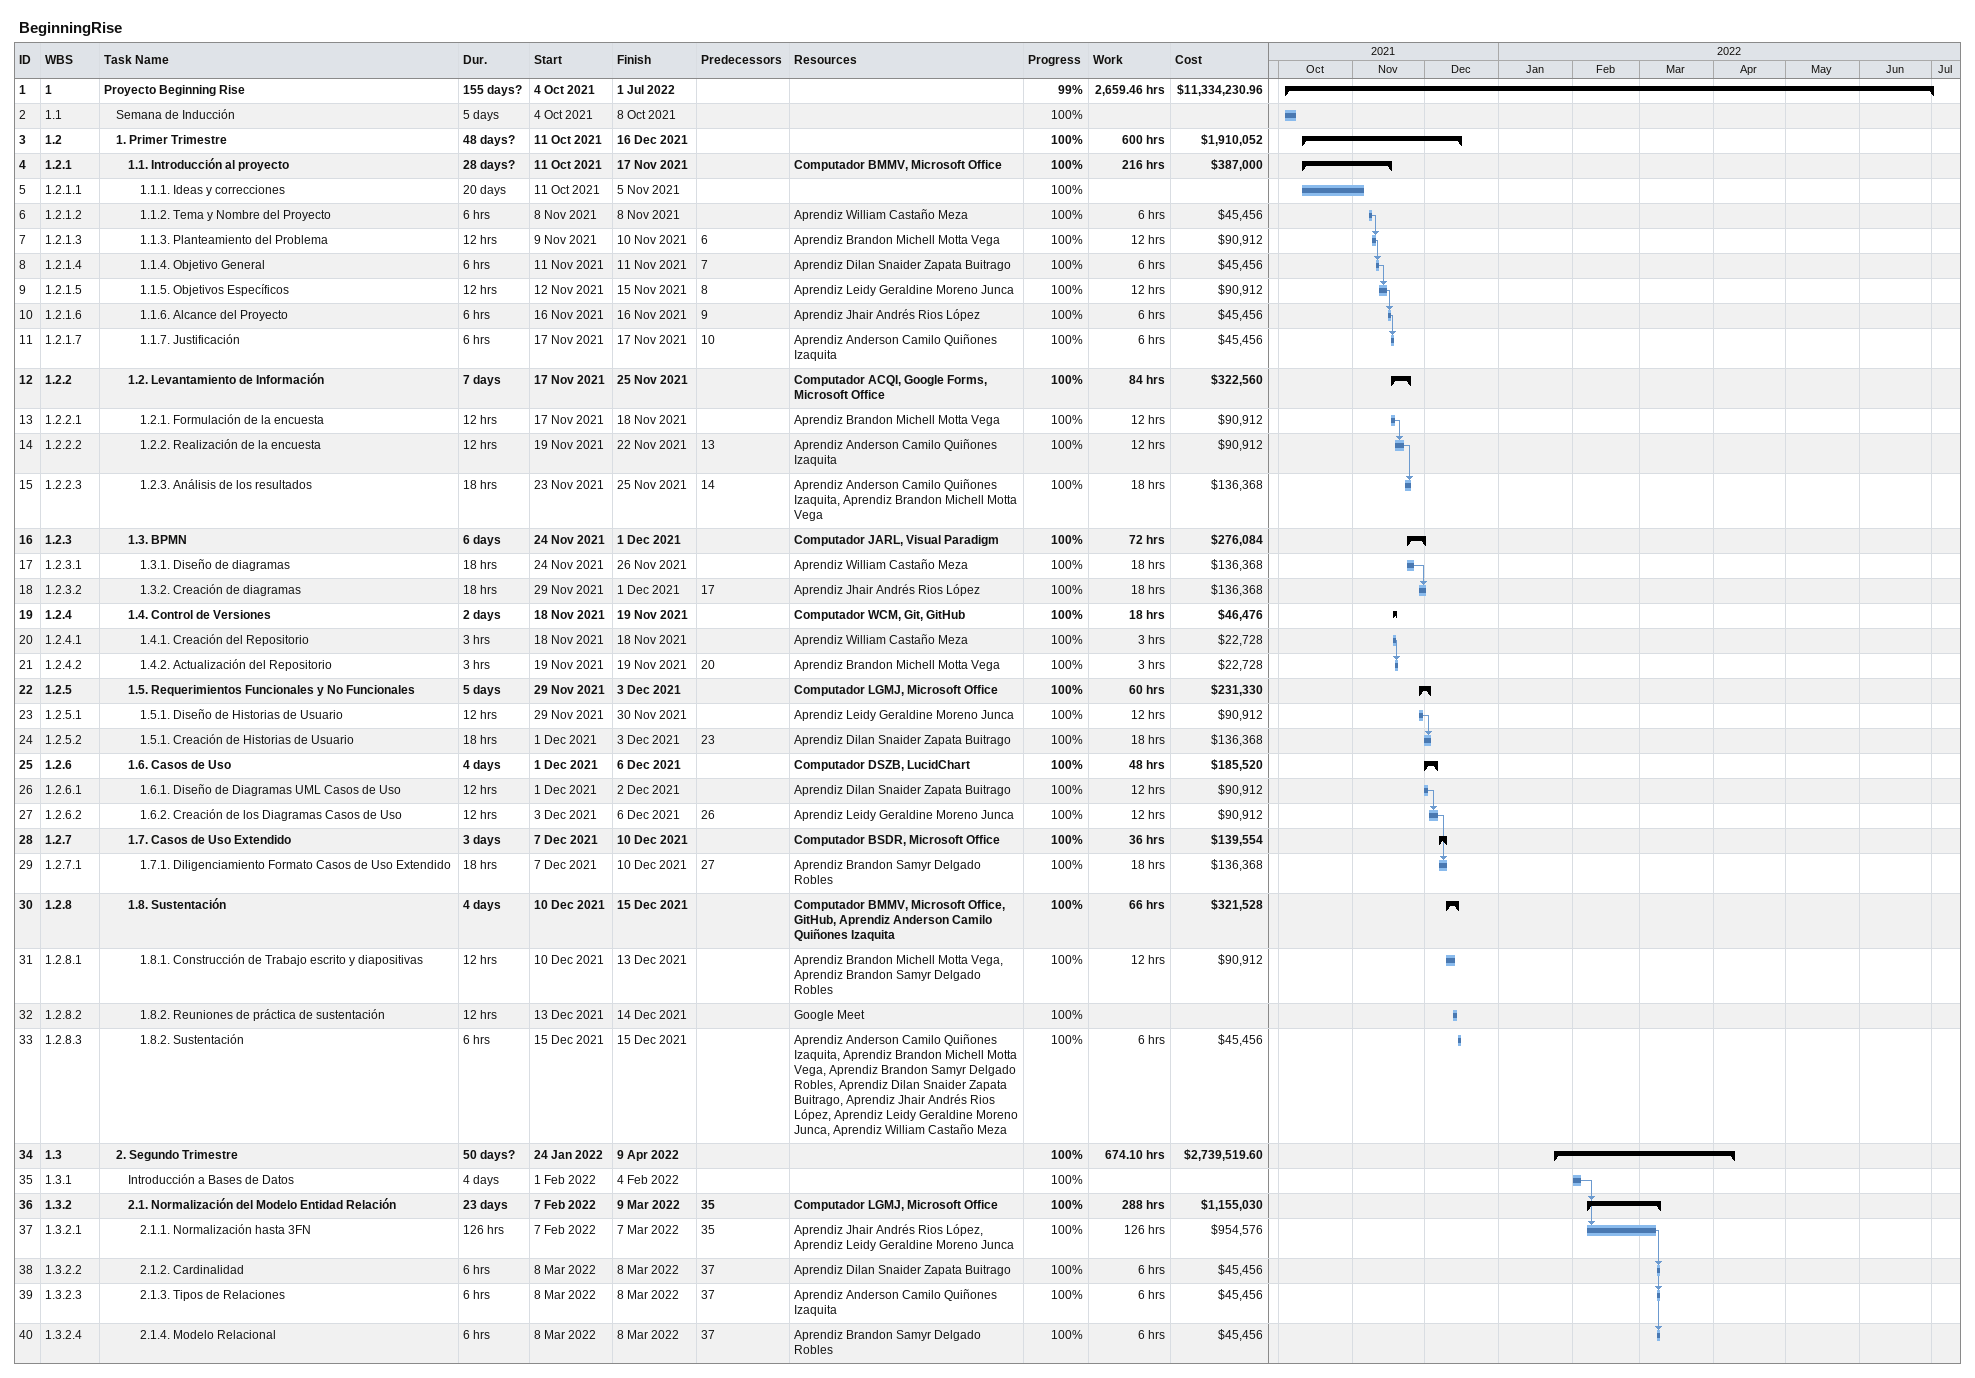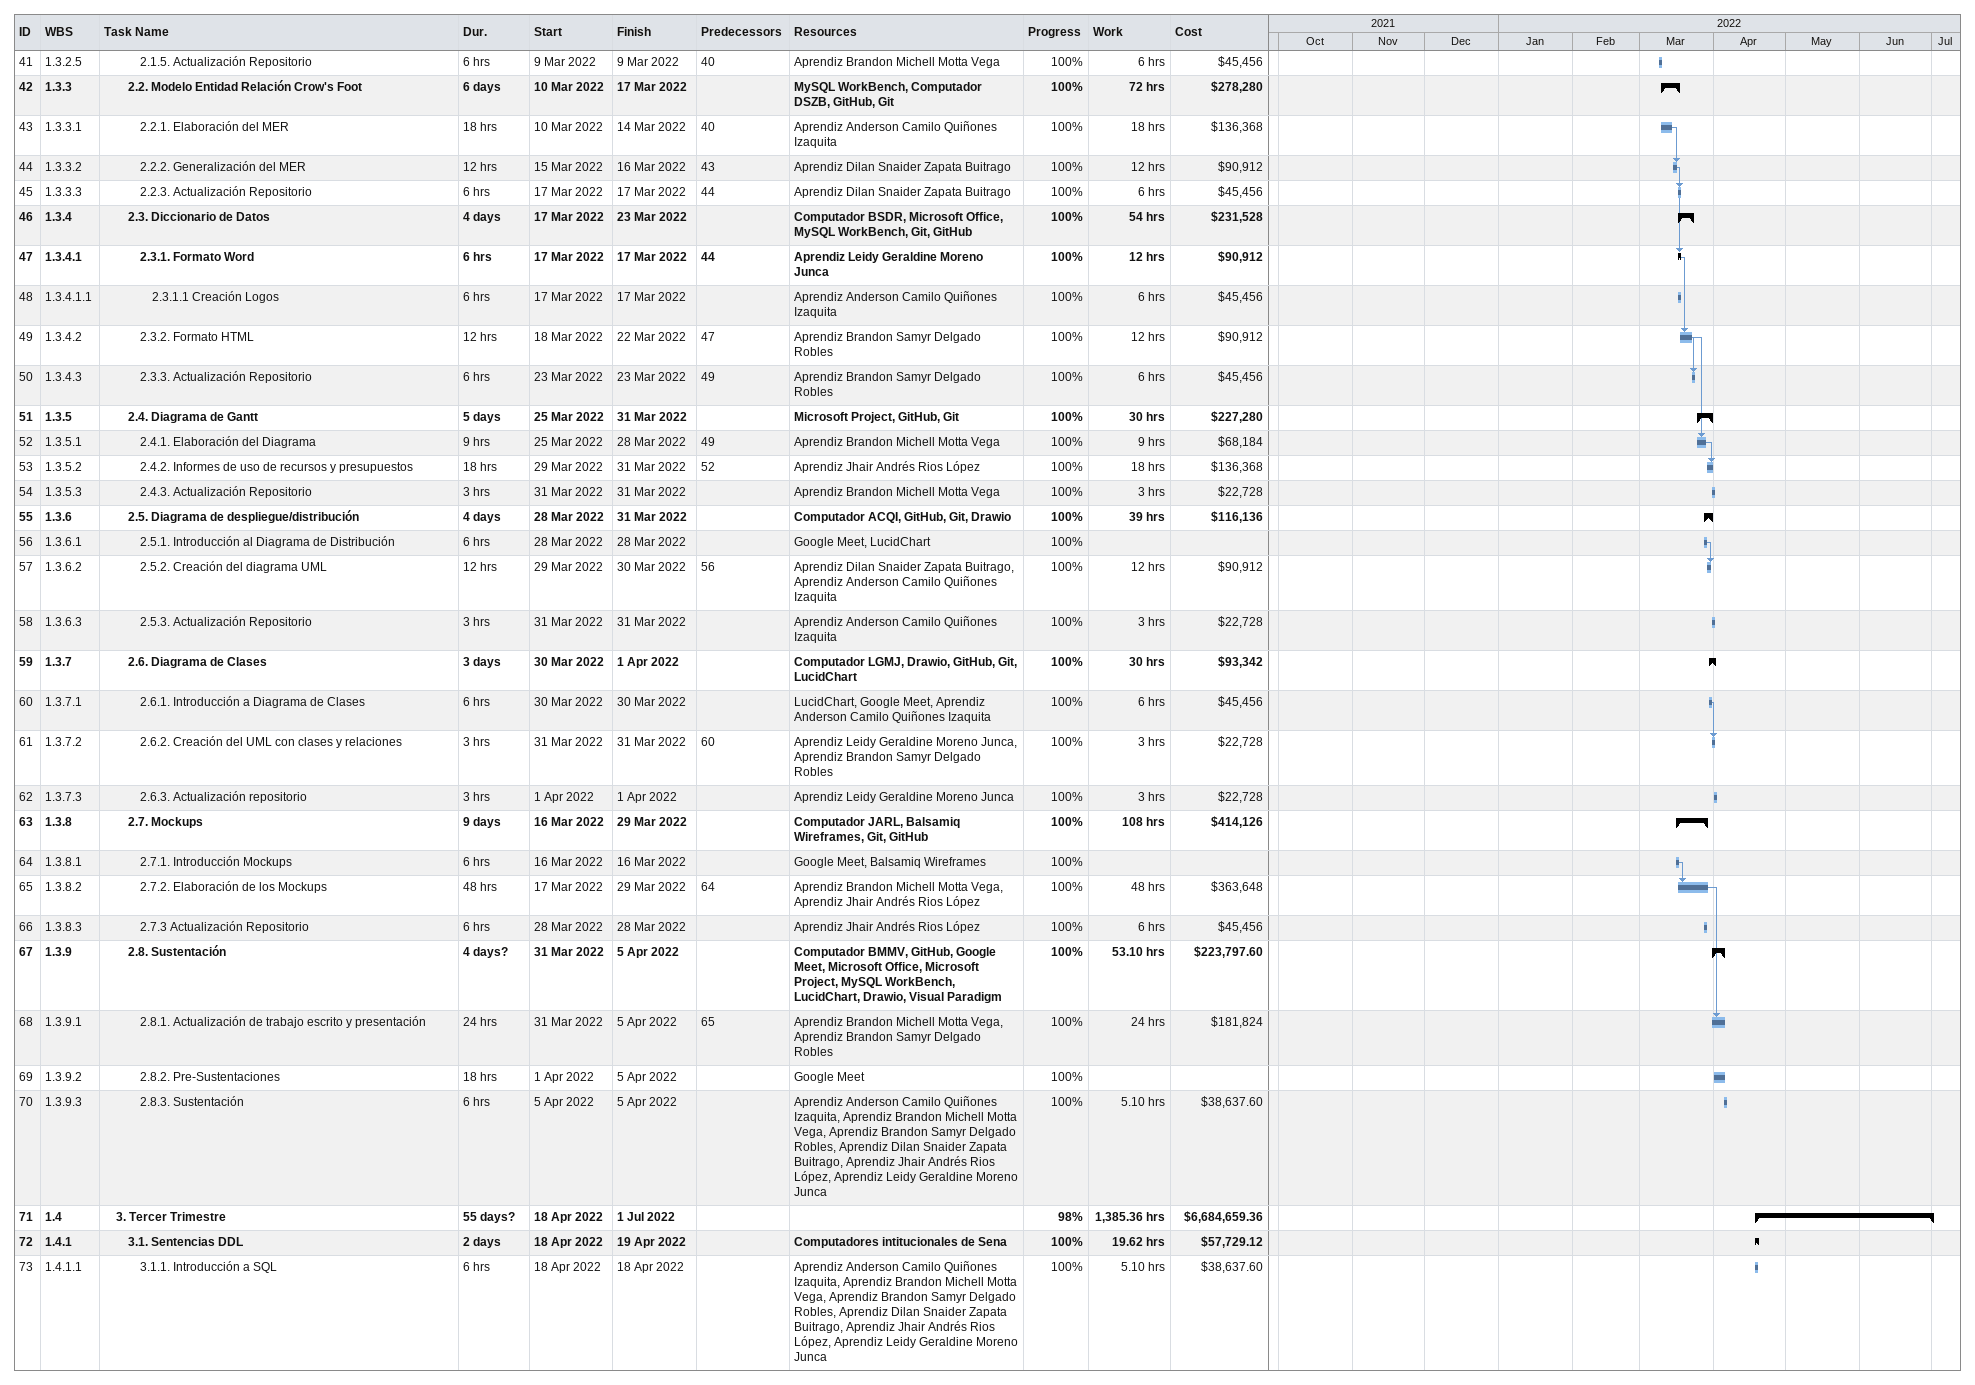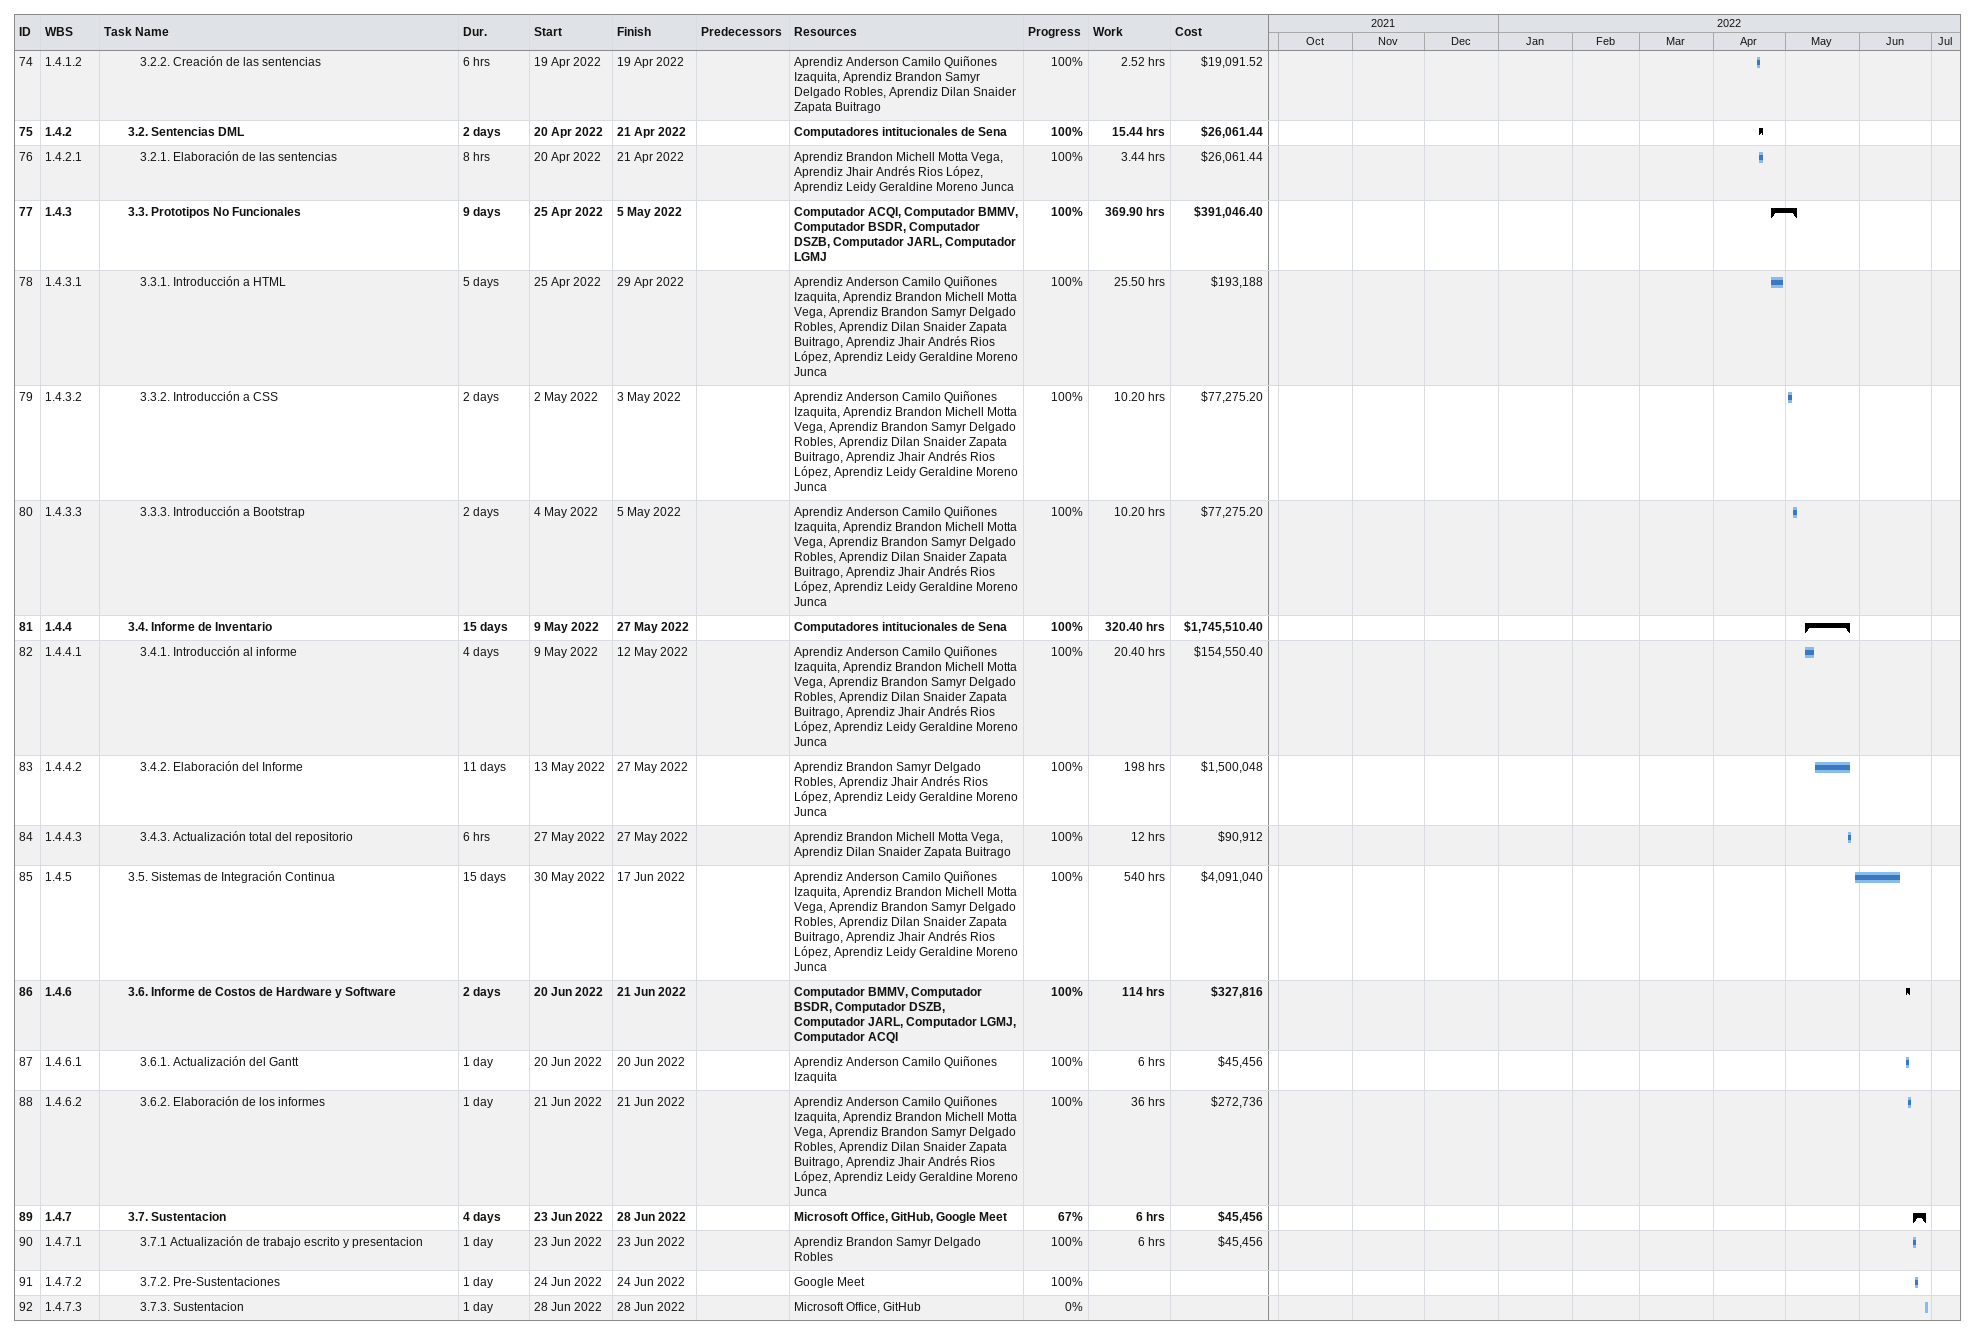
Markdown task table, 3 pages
BeginningRise

| ID | WBS | Task | Duration | Start | Finish | Predecessors | Resources | % complete | Work (h) | Cost ($) |
|---|---|---|---|---|---|---|---|---|---|---|
| 1 | 1 | **Proyecto Beginning Rise** | 155d? | 2021-10-04 | 2022-07-01 |  |  | 99 | 2659.46 | 11334230.96 |
| 2 | 1.1 | Semana de Inducción | 5d | 2021-10-04 | 2021-10-08 |  |  | 100 |  |  |
| 3 | 1.2 | **1. Primer Trimestre** | 48d? | 2021-10-11 | 2021-12-16 |  |  | 100 | 600 | 1910052 |
| 4 | 1.2.1 | **1.1. Introducción al proyecto** | 28d? | 2021-10-11 | 2021-11-17 |  | Computador BMMV, Microsoft Office | 100 | 216 | 387000 |
| 5 | 1.2.1.1 | 1.1.1. Ideas y correcciones | 20d | 2021-10-11 | 2021-11-05 |  |  | 100 |  |  |
| 6 | 1.2.1.2 | 1.1.2. Tema y Nombre del Proyecto | 6h | 2021-11-08 | 2021-11-08 |  | Aprendiz William Castaño Meza | 100 | 6 | 45456 |
| 7 | 1.2.1.3 | 1.1.3. Planteamiento del Problema | 12h | 2021-11-09 | 2021-11-10 | 6 | Aprendiz Brandon Michell Motta Vega | 100 | 12 | 90912 |
| 8 | 1.2.1.4 | 1.1.4. Objetivo General | 6h | 2021-11-11 | 2021-11-11 | 7 | Aprendiz Dilan Snaider Zapata Buitrago | 100 | 6 | 45456 |
| 9 | 1.2.1.5 | 1.1.5. Objetivos Específicos | 12h | 2021-11-12 | 2021-11-15 | 8 | Aprendiz Leidy Geraldine Moreno Junca | 100 | 12 | 90912 |
| 10 | 1.2.1.6 | 1.1.6. Alcance del Proyecto | 6h | 2021-11-16 | 2021-11-16 | 9 | Aprendiz Jhair Andrés Rios López | 100 | 6 | 45456 |
| 11 | 1.2.1.7 | 1.1.7. Justificación | 6h | 2021-11-17 | 2021-11-17 | 10 | Aprendiz Anderson Camilo Quiñones Izaquita | 100 | 6 | 45456 |
| 12 | 1.2.2 | **1.2. Levantamiento de Información** | 7d | 2021-11-17 | 2021-11-25 |  | Computador ACQI, Google Forms, Microsoft Office | 100 | 84 | 322560 |
| 13 | 1.2.2.1 | 1.2.1. Formulación de la encuesta | 12h | 2021-11-17 | 2021-11-18 |  | Aprendiz Brandon Michell Motta Vega | 100 | 12 | 90912 |
| 14 | 1.2.2.2 | 1.2.2. Realización de la encuesta | 12h | 2021-11-19 | 2021-11-22 | 13 | Aprendiz Anderson Camilo Quiñones Izaquita | 100 | 12 | 90912 |
| 15 | 1.2.2.3 | 1.2.3. Análisis de los resultados | 18h | 2021-11-23 | 2021-11-25 | 14 | Aprendiz Anderson Camilo Quiñones Izaquita, Aprendiz Brandon Michell Motta Vega | 100 | 18 | 136368 |
| 16 | 1.2.3 | **1.3. BPMN** | 6d | 2021-11-24 | 2021-12-01 |  | Computador JARL, Visual Paradigm | 100 | 72 | 276084 |
| 17 | 1.2.3.1 | 1.3.1. Diseño de diagramas | 18h | 2021-11-24 | 2021-11-26 |  | Aprendiz William Castaño Meza | 100 | 18 | 136368 |
| 18 | 1.2.3.2 | 1.3.2. Creación de diagramas | 18h | 2021-11-29 | 2021-12-01 | 17 | Aprendiz Jhair Andrés Rios López | 100 | 18 | 136368 |
| 19 | 1.2.4 | **1.4. Control de Versiones** | 2d | 2021-11-18 | 2021-11-19 |  | Computador WCM, Git, GitHub | 100 | 18 | 46476 |
| 20 | 1.2.4.1 | 1.4.1. Creación del Repositorio | 3h | 2021-11-18 | 2021-11-18 |  | Aprendiz William Castaño Meza | 100 | 3 | 22728 |
| 21 | 1.2.4.2 | 1.4.2. Actualización del Repositorio | 3h | 2021-11-19 | 2021-11-19 | 20 | Aprendiz Brandon Michell Motta Vega | 100 | 3 | 22728 |
| 22 | 1.2.5 | **1.5. Requerimientos Funcionales y No Funcionales** | 5d | 2021-11-29 | 2021-12-03 |  | Computador LGMJ, Microsoft Office | 100 | 60 | 231330 |
| 23 | 1.2.5.1 | 1.5.1. Diseño de Historias de Usuario | 12h | 2021-11-29 | 2021-11-30 |  | Aprendiz Leidy Geraldine Moreno Junca | 100 | 12 | 90912 |
| 24 | 1.2.5.2 | 1.5.1. Creación de Historias de Usuario | 18h | 2021-12-01 | 2021-12-03 | 23 | Aprendiz Dilan Snaider Zapata Buitrago | 100 | 18 | 136368 |
| 25 | 1.2.6 | **1.6. Casos de Uso** | 4d | 2021-12-01 | 2021-12-06 |  | Computador DSZB, LucidChart | 100 | 48 | 185520 |
| 26 | 1.2.6.1 | 1.6.1. Diseño de Diagramas UML Casos de Uso | 12h | 2021-12-01 | 2021-12-02 |  | Aprendiz Dilan Snaider Zapata Buitrago | 100 | 12 | 90912 |
| 27 | 1.2.6.2 | 1.6.2. Creación de los Diagramas Casos de Uso | 12h | 2021-12-03 | 2021-12-06 | 26 | Aprendiz Leidy Geraldine Moreno Junca | 100 | 12 | 90912 |
| 28 | 1.2.7 | **1.7. Casos de Uso Extendido** | 3d | 2021-12-07 | 2021-12-10 |  | Computador BSDR, Microsoft Office | 100 | 36 | 139554 |
| 29 | 1.2.7.1 | 1.7.1. Diligenciamiento Formato Casos de Uso Extendido | 18h | 2021-12-07 | 2021-12-10 | 27 | Aprendiz Brandon Samyr Delgado Robles | 100 | 18 | 136368 |
| 30 | 1.2.8 | **1.8. Sustentación** | 4d | 2021-12-10 | 2021-12-15 |  | Computador BMMV, Microsoft Office, GitHub, Aprendiz Anderson Camilo Quiñones Izaquita | 100 | 66 | 321528 |
| 31 | 1.2.8.1 | 1.8.1. Construcción de Trabajo escrito y diapositivas | 12h | 2021-12-10 | 2021-12-13 |  | Aprendiz Brandon Michell Motta Vega, Aprendiz Brandon Samyr Delgado Robles | 100 | 12 | 90912 |
| 32 | 1.2.8.2 | 1.8.2. Reuniones de práctica de sustentación | 12h | 2021-12-13 | 2021-12-14 |  | Google Meet | 100 |  |  |
| 33 | 1.2.8.3 | 1.8.2. Sustentación | 6h | 2021-12-15 | 2021-12-15 |  | Aprendiz Anderson Camilo Quiñones Izaquita, Aprendiz Brandon Michell Motta Vega, Aprendiz Brandon Samyr Delgado Robles, Aprendiz Dilan Snaider Zapata Buitrago, Aprendiz Jhair Andrés Rios López, Aprendiz Leidy Geraldine Moreno Junca, Aprendiz William Castaño Meza | 100 | 6 | 45456 |
| 34 | 1.3 | **2. Segundo Trimestre** | 50d? | 2022-01-24 | 2022-04-09 |  |  | 100 | 674.10 | 2739519.60 |
| 35 | 1.3.1 | Introducción a Bases de Datos | 4d | 2022-02-01 | 2022-02-04 |  |  | 100 |  |  |
| 36 | 1.3.2 | **2.1. Normalización del Modelo Entidad Relación** | 23d | 2022-02-07 | 2022-03-09 | 35 | Computador LGMJ, Microsoft Office | 100 | 288 | 1155030 |
| 37 | 1.3.2.1 | 2.1.1. Normalización hasta 3FN | 126h | 2022-02-07 | 2022-03-07 | 35 | Aprendiz Jhair Andrés Rios López, Aprendiz Leidy Geraldine Moreno Junca | 100 | 126 | 954576 |
| 38 | 1.3.2.2 | 2.1.2. Cardinalidad | 6h | 2022-03-08 | 2022-03-08 | 37 | Aprendiz Dilan Snaider Zapata Buitrago | 100 | 6 | 45456 |
| 39 | 1.3.2.3 | 2.1.3. Tipos de Relaciones | 6h | 2022-03-08 | 2022-03-08 | 37 | Aprendiz Anderson Camilo Quiñones Izaquita | 100 | 6 | 45456 |
| 40 | 1.3.2.4 | 2.1.4. Modelo Relacional | 6h | 2022-03-08 | 2022-03-08 | 37 | Aprendiz Brandon Samyr Delgado Robles | 100 | 6 | 45456 |
| 41 | 1.3.2.5 | 2.1.5. Actualización Repositorio | 6h | 2022-03-09 | 2022-03-09 | 40 | Aprendiz Brandon Michell Motta Vega | 100 | 6 | 45456 |
| 42 | 1.3.3 | **2.2. Modelo Entidad Relación Crow's Foot** | 6d | 2022-03-10 | 2022-03-17 |  | MySQL WorkBench, Computador DSZB, GitHub, Git | 100 | 72 | 278280 |
| 43 | 1.3.3.1 | 2.2.1. Elaboración del MER | 18h | 2022-03-10 | 2022-03-14 | 40 | Aprendiz Anderson Camilo Quiñones Izaquita | 100 | 18 | 136368 |
| 44 | 1.3.3.2 | 2.2.2. Generalización del MER | 12h | 2022-03-15 | 2022-03-16 | 43 | Aprendiz Dilan Snaider Zapata Buitrago | 100 | 12 | 90912 |
| 45 | 1.3.3.3 | 2.2.3. Actualización Repositorio | 6h | 2022-03-17 | 2022-03-17 | 44 | Aprendiz Dilan Snaider Zapata Buitrago | 100 | 6 | 45456 |
| 46 | 1.3.4 | **2.3. Diccionario de Datos** | 4d | 2022-03-17 | 2022-03-23 |  | Computador BSDR, Microsoft Office, MySQL WorkBench, Git, GitHub | 100 | 54 | 231528 |
| 47 | 1.3.4.1 | **2.3.1. Formato Word** | 6h | 2022-03-17 | 2022-03-17 | 44 | Aprendiz Leidy Geraldine Moreno Junca | 100 | 12 | 90912 |
| 48 | 1.3.4.1.1 | 2.3.1.1 Creación Logos | 6h | 2022-03-17 | 2022-03-17 |  | Aprendiz Anderson Camilo Quiñones Izaquita | 100 | 6 | 45456 |
| 49 | 1.3.4.2 | 2.3.2. Formato HTML | 12h | 2022-03-18 | 2022-03-22 | 47 | Aprendiz Brandon Samyr Delgado Robles | 100 | 12 | 90912 |
| 50 | 1.3.4.3 | 2.3.3. Actualización Repositorio | 6h | 2022-03-23 | 2022-03-23 | 49 | Aprendiz Brandon Samyr Delgado Robles | 100 | 6 | 45456 |
| 51 | 1.3.5 | **2.4. Diagrama de Gantt** | 5d | 2022-03-25 | 2022-03-31 |  | Microsoft Project, GitHub, Git | 100 | 30 | 227280 |
| 52 | 1.3.5.1 | 2.4.1. Elaboración del Diagrama | 9h | 2022-03-25 | 2022-03-28 | 49 | Aprendiz Brandon Michell Motta Vega | 100 | 9 | 68184 |
| 53 | 1.3.5.2 | 2.4.2. Informes de uso de recursos y presupuestos | 18h | 2022-03-29 | 2022-03-31 | 52 | Aprendiz Jhair Andrés Rios López | 100 | 18 | 136368 |
| 54 | 1.3.5.3 | 2.4.3. Actualización Repositorio | 3h | 2022-03-31 | 2022-03-31 |  | Aprendiz Brandon Michell Motta Vega | 100 | 3 | 22728 |
| 55 | 1.3.6 | **2.5. Diagrama de despliegue/distribución** | 4d | 2022-03-28 | 2022-03-31 |  | Computador ACQI, GitHub, Git, Drawio | 100 | 39 | 116136 |
| 56 | 1.3.6.1 | 2.5.1. Introducción al Diagrama de Distribución | 6h | 2022-03-28 | 2022-03-28 |  | Google Meet, LucidChart | 100 |  |  |
| 57 | 1.3.6.2 | 2.5.2. Creación del diagrama UML | 12h | 2022-03-29 | 2022-03-30 | 56 | Aprendiz Dilan Snaider Zapata Buitrago, Aprendiz Anderson Camilo Quiñones Izaquita | 100 | 12 | 90912 |
| 58 | 1.3.6.3 | 2.5.3. Actualización Repositorio | 3h | 2022-03-31 | 2022-03-31 |  | Aprendiz Anderson Camilo Quiñones Izaquita | 100 | 3 | 22728 |
| 59 | 1.3.7 | **2.6. Diagrama de Clases** | 3d | 2022-03-30 | 2022-04-01 |  | Computador LGMJ, Drawio, GitHub, Git, LucidChart | 100 | 30 | 93342 |
| 60 | 1.3.7.1 | 2.6.1. Introducción a Diagrama de Clases | 6h | 2022-03-30 | 2022-03-30 |  | LucidChart, Google Meet, Aprendiz Anderson Camilo Quiñones Izaquita | 100 | 6 | 45456 |
| 61 | 1.3.7.2 | 2.6.2. Creación del UML con clases y relaciones | 3h | 2022-03-31 | 2022-03-31 | 60 | Aprendiz Leidy Geraldine Moreno Junca, Aprendiz Brandon Samyr Delgado Robles | 100 | 3 | 22728 |
| 62 | 1.3.7.3 | 2.6.3. Actualización repositorio | 3h | 2022-04-01 | 2022-04-01 |  | Aprendiz Leidy Geraldine Moreno Junca | 100 | 3 | 22728 |
| 63 | 1.3.8 | **2.7. Mockups** | 9d | 2022-03-16 | 2022-03-29 |  | Computador JARL, Balsamiq Wireframes, Git, GitHub | 100 | 108 | 414126 |
| 64 | 1.3.8.1 | 2.7.1. Introducción Mockups | 6h | 2022-03-16 | 2022-03-16 |  | Google Meet, Balsamiq Wireframes | 100 |  |  |
| 65 | 1.3.8.2 | 2.7.2. Elaboración de los Mockups | 48h | 2022-03-17 | 2022-03-29 | 64 | Aprendiz Brandon Michell Motta Vega, Aprendiz Jhair Andrés Rios López | 100 | 48 | 363648 |
| 66 | 1.3.8.3 | 2.7.3 Actualización Repositorio | 6h | 2022-03-28 | 2022-03-28 |  | Aprendiz Jhair Andrés Rios López | 100 | 6 | 45456 |
| 67 | 1.3.9 | **2.8. Sustentación** | 4d? | 2022-03-31 | 2022-04-05 |  | Computador BMMV, GitHub, Google Meet, Microsoft Office, Microsoft Project, MySQL WorkBench, LucidChart, Drawio, Visual Paradigm | 100 | 53.10 | 223797.60 |
| 68 | 1.3.9.1 | 2.8.1. Actualización de trabajo escrito y presentación | 24h | 2022-03-31 | 2022-04-05 | 65 | Aprendiz Brandon Michell Motta Vega, Aprendiz Brandon Samyr Delgado Robles | 100 | 24 | 181824 |
| 69 | 1.3.9.2 | 2.8.2. Pre-Sustentaciones | 18h | 2022-04-01 | 2022-04-05 |  | Google Meet | 100 |  |  |
| 70 | 1.3.9.3 | 2.8.3. Sustentación | 6h | 2022-04-05 | 2022-04-05 |  | Aprendiz Anderson Camilo Quiñones Izaquita, Aprendiz Brandon Michell Motta Vega, Aprendiz Brandon Samyr Delgado Robles, Aprendiz Dilan Snaider Zapata Buitrago, Aprendiz Jhair Andrés Rios López, Aprendiz Leidy Geraldine Moreno Junca | 100 | 5.10 | 38637.60 |
| 71 | 1.4 | **3. Tercer Trimestre** | 55d? | 2022-04-18 | 2022-07-01 |  |  | 98 | 1385.36 | 6684659.36 |
| 72 | 1.4.1 | **3.1. Sentencias DDL** | 2d | 2022-04-18 | 2022-04-19 |  | Computadores intitucionales de Sena | 100 | 19.62 | 57729.12 |
| 73 | 1.4.1.1 | 3.1.1. Introducción a SQL | 6h | 2022-04-18 | 2022-04-18 |  | Aprendiz Anderson Camilo Quiñones Izaquita, Aprendiz Brandon Michell Motta Vega, Aprendiz Brandon Samyr Delgado Robles, Aprendiz Dilan Snaider Zapata Buitrago, Aprendiz Jhair Andrés Rios López, Aprendiz Leidy Geraldine Moreno Junca | 100 | 5.10 | 38637.60 |
| 74 | 1.4.1.2 | 3.2.2. Creación de las sentencias | 6h | 2022-04-19 | 2022-04-19 |  | Aprendiz Anderson Camilo Quiñones Izaquita, Aprendiz Brandon Samyr Delgado Robles, Aprendiz Dilan Snaider Zapata Buitrago | 100 | 2.52 | 19091.52 |
| 75 | 1.4.2 | **3.2. Sentencias DML** | 2d | 2022-04-20 | 2022-04-21 |  | Computadores intitucionales de Sena | 100 | 15.44 | 26061.44 |
| 76 | 1.4.2.1 | 3.2.1. Elaboración de las sentencias | 8h | 2022-04-20 | 2022-04-21 |  | Aprendiz Brandon Michell Motta Vega, Aprendiz Jhair Andrés Rios López, Aprendiz Leidy Geraldine Moreno Junca | 100 | 3.44 | 26061.44 |
| 77 | 1.4.3 | **3.3. Prototipos No Funcionales** | 9d | 2022-04-25 | 2022-05-05 |  | Computador ACQI, Computador BMMV, Computador BSDR, Computador DSZB, Computador JARL, Computador LGMJ | 100 | 369.90 | 391046.40 |
| 78 | 1.4.3.1 | 3.3.1. Introducción a HTML | 5d | 2022-04-25 | 2022-04-29 |  | Aprendiz Anderson Camilo Quiñones Izaquita, Aprendiz Brandon Michell Motta Vega, Aprendiz Brandon Samyr Delgado Robles, Aprendiz Dilan Snaider Zapata Buitrago, Aprendiz Jhair Andrés Rios López, Aprendiz Leidy Geraldine Moreno Junca | 100 | 25.50 | 193188 |
| 79 | 1.4.3.2 | 3.3.2. Introducción a CSS | 2d | 2022-05-02 | 2022-05-03 |  | Aprendiz Anderson Camilo Quiñones Izaquita, Aprendiz Brandon Michell Motta Vega, Aprendiz Brandon Samyr Delgado Robles, Aprendiz Dilan Snaider Zapata Buitrago, Aprendiz Jhair Andrés Rios López, Aprendiz Leidy Geraldine Moreno Junca | 100 | 10.20 | 77275.20 |
| 80 | 1.4.3.3 | 3.3.3. Introducción a Bootstrap | 2d | 2022-05-04 | 2022-05-05 |  | Aprendiz Anderson Camilo Quiñones Izaquita, Aprendiz Brandon Michell Motta Vega, Aprendiz Brandon Samyr Delgado Robles, Aprendiz Dilan Snaider Zapata Buitrago, Aprendiz Jhair Andrés Rios López, Aprendiz Leidy Geraldine Moreno Junca | 100 | 10.20 | 77275.20 |
| 81 | 1.4.4 | **3.4. Informe de Inventario** | 15d | 2022-05-09 | 2022-05-27 |  | Computadores intitucionales de Sena | 100 | 320.40 | 1745510.40 |
| 82 | 1.4.4.1 | 3.4.1. Introducción al informe | 4d | 2022-05-09 | 2022-05-12 |  | Aprendiz Anderson Camilo Quiñones Izaquita, Aprendiz Brandon Michell Motta Vega, Aprendiz Brandon Samyr Delgado Robles, Aprendiz Dilan Snaider Zapata Buitrago, Aprendiz Jhair Andrés Rios López, Aprendiz Leidy Geraldine Moreno Junca | 100 | 20.40 | 154550.40 |
| 83 | 1.4.4.2 | 3.4.2. Elaboración del Informe | 11d | 2022-05-13 | 2022-05-27 |  | Aprendiz Brandon Samyr Delgado Robles, Aprendiz Jhair Andrés Rios López, Aprendiz Leidy Geraldine Moreno Junca | 100 | 198 | 1500048 |
| 84 | 1.4.4.3 | 3.4.3. Actualización total del repositorio | 6h | 2022-05-27 | 2022-05-27 |  | Aprendiz Brandon Michell Motta Vega, Aprendiz Dilan Snaider Zapata Buitrago | 100 | 12 | 90912 |
| 85 | 1.4.5 | 3.5. Sistemas de Integración Continua | 15d | 2022-05-30 | 2022-06-17 |  | Aprendiz Anderson Camilo Quiñones Izaquita, Aprendiz Brandon Michell Motta Vega, Aprendiz Brandon Samyr Delgado Robles, Aprendiz Dilan Snaider Zapata Buitrago, Aprendiz Jhair Andrés Rios López, Aprendiz Leidy Geraldine Moreno Junca | 100 | 540 | 4091040 |
| 86 | 1.4.6 | **3.6. Informe de Costos de Hardware y Software** | 2d | 2022-06-20 | 2022-06-21 |  | Computador BMMV, Computador BSDR, Computador DSZB, Computador JARL, Computador LGMJ, Computador ACQI | 100 | 114 | 327816 |
| 87 | 1.4.6.1 | 3.6.1. Actualización del Gantt | 1d | 2022-06-20 | 2022-06-20 |  | Aprendiz Anderson Camilo Quiñones Izaquita | 100 | 6 | 45456 |
| 88 | 1.4.6.2 | 3.6.2. Elaboración de los informes | 1d | 2022-06-21 | 2022-06-21 |  | Aprendiz Anderson Camilo Quiñones Izaquita, Aprendiz Brandon Michell Motta Vega, Aprendiz Brandon Samyr Delgado Robles, Aprendiz Dilan Snaider Zapata Buitrago, Aprendiz Jhair Andrés Rios López, Aprendiz Leidy Geraldine Moreno Junca | 100 | 36 | 272736 |
| 89 | 1.4.7 | **3.7. Sustentacion** | 4d | 2022-06-23 | 2022-06-28 |  | Microsoft Office, GitHub, Google Meet | 67 | 6 | 45456 |
| 90 | 1.4.7.1 | 3.7.1 Actualización de trabajo escrito y presentacion | 1d | 2022-06-23 | 2022-06-23 |  | Aprendiz Brandon Samyr Delgado Robles | 100 | 6 | 45456 |
| 91 | 1.4.7.2 | 3.7.2. Pre-Sustentaciones | 1d | 2022-06-24 | 2022-06-24 |  | Google Meet | 100 |  |  |
| 92 | 1.4.7.3 | 3.7.3. Sustentacion | 1d | 2022-06-28 | 2022-06-28 |  | Microsoft Office, GitHub | 0 |  |  |
